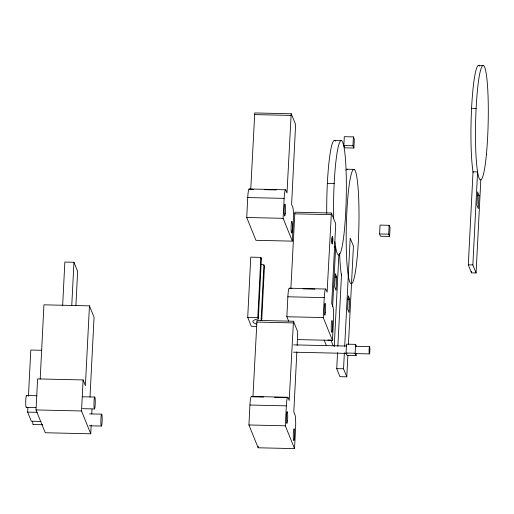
<?xml version="1.0" encoding="UTF-8"?>
<svg xmlns="http://www.w3.org/2000/svg" width="514" height="514" viewBox="0 0 514 514"><rect width="100%" height="100%" fill="white"/><g stroke="black" fill="none" stroke-linecap="round" stroke-linejoin="round"><path stroke-width="0.77" d="M40.857 421.435L31.335 421.223L27.647 412.099L27.884 407.326M28.45 396.185L30.789 350.04L41.897 350.291M91.19 425.039L90.747 433.79L45.251 432.756L36.025 409.941L37.599 378.914L83.095 379.942L85.401 385.648L89.442 305.856L43.947 304.828L40.188 379.03M62.631 305.907L64.848 262.05L73.952 262.262L77.64 271.386L75.905 305.669M71.767 305.316L73.952 262.262M90.747 433.79L81.52 410.975L83.095 379.942M90.008 397.059L94.056 317.267L89.442 305.856M91.755 413.899L91.993 409.125M292.344 241.137L283.118 218.321L284.133 198.378A11.443 1.259 -88.7 0 1 285.842 190.148L286.998 192.994L291.2 113.703L295.421 124.041L295.563 125.525L291.611 204.405L292.762 207.258A11.443 1.259 -88.7 0 1 293.353 221.187L292.344 241.137L255.946 240.314L246.72 217.499L247.735 197.549A11.443 1.259 -88.7 0 1 249.451 189.319L253.402 189.409M250.723 189.775L254.758 112.939L291.271 113.78M256.749 326.422L251.32 326.3L247.709 317.356L250.755 257.148L260.842 257.379L261.395 258.748L258.343 318.956A14.88 3.649 2.9 0 0 256.55 324.128M296.848 351.897L293.815 411.881L294.965 414.727A11.443 1.259 -88.7 0 1 295.556 428.663L294.548 448.613L258.15 447.784L248.93 424.975L249.939 405.026A11.443 1.259 -88.7 0 1 251.654 396.795M252.965 396.448L256.987 320.37L293.475 321.25L297.683 331.761L297.176 345.498M258.343 318.956L257.79 317.588L260.842 257.379M261.093 320.408L263.9 264.948A14.88 3.649 2.9 0 1 260.919 264.305M261.729 320.19L264.459 266.316L263.9 264.948M258.15 447.784L258.234 446.191M288.63 321.154L286.844 316.74L287.853 296.79A11.443 1.259 -88.7 0 1 289.568 288.56L291.946 288.611M290.885 288.213L294.875 212.179L331.389 213.014L335.539 223.282L335.681 224.766L331.729 303.645L332.886 306.492A11.443 1.259 -88.7 0 1 333.477 320.428L332.462 340.377L297.651 339.587M294.548 448.613L285.321 425.798L286.337 405.848A11.443 1.259 -88.7 0 1 288.046 397.618L274.598 397.316M293.475 321.25L289.202 400.47L288.046 397.618M332.462 340.377L323.242 317.562L324.25 297.612A11.443 1.259 -88.7 0 1 325.966 289.382L327.116 292.235L331.389 213.014M332.616 306.672L335.642 246.996L334.119 246.964M336.709 277.078L336.034 290.378L334.653 286.96L335.327 273.66L336.709 277.078L335.192 277.046M343.853 145.552L344.303 136.685L353.407 136.891L354.326 139.172L353.876 148.038L344.778 147.833L343.853 145.552L352.957 145.758L353.876 148.038M334.235 346.481L338.867 254.983M347.882 355.187L346.783 376.839L339.953 376.685L336.728 368.654L337.544 352.617M337.871 346.198L341.54 274.026M352.957 145.758L353.407 136.891M346.783 376.839L343.551 368.808L344.367 352.771M344.695 346.352L350.201 238.091L353.426 246.122L348.408 344.765M356.196 353.298L356.08 355.515L346.982 355.309L346.057 353.028L346.507 344.162L355.611 344.367L356.53 346.648M349.687 299.219L349.012 312.512L347.631 309.068L348.306 295.775L349.687 299.219L347.413 299.167M356.08 355.515L355.161 353.234L355.611 344.367M379.595 233.954L380.045 225.087L389.143 225.299L390.068 227.58L389.618 236.44L380.521 236.234L379.595 233.954L388.693 234.159L389.618 236.44M388.693 234.159L389.143 225.299M468.305 264.832L473.034 171.817L477.583 171.92L472.854 264.935L476.08 272.966L471.531 272.863L468.305 264.832L472.854 264.935M471.531 272.863L471.614 271.27M478.99 195.346L478.316 208.639L476.934 205.195L477.609 191.902L478.99 195.346L477.474 195.307M476.08 272.966L480.815 179.881M478.759 65.387L483.308 65.49M471.576 108.332L476.125 108.435M254.533 114.596L290.924 115.425M334.537 140.438L341.36 140.592M346.834 169.228L354.107 169.395A57.227 6.284 -88.7 0 1 357.224 257.019A57.227 6.284 -88.7 0 1 346.436 253.286A57.227 6.284 -88.7 0 1 354.107 169.395M327.36 183.382L334.184 183.537M249.11 188.966L285.508 189.788M264.479 189.66L276.352 189.929M247.735 197.549L284.133 198.378M294.651 213.837L331.048 214.659M246.72 217.499L283.118 218.321M289.228 288.2L325.625 289.029M303.022 288.862L314.889 289.131M287.853 296.79L324.25 297.612M286.844 316.74L323.242 317.562M247.709 317.356L257.79 317.588M256.737 322.072L293.128 322.895M327.893 340.017L330.926 340.088L333.271 345.89M293.635 344.868L346.41 346.063M355.174 346.263L369.592 346.59A3.662 0.405 -88.7 0 1 369.791 352.199A3.662 0.405 -88.7 0 1 369.097 351.961A3.662 0.405 -88.7 0 1 369.592 346.59M346.057 353.028L355.161 353.234M293.468 352.186L347.046 353.401M355.007 353.581L369.425 353.908M336.728 368.654L343.551 368.808M251.314 396.435L287.712 397.264M252.445 396.814L263.521 397.065M26.477 395.51L36.963 395.748M82.677 396.782L94.769 397.059A5.95 0.655 -88.7 0 1 95.09 406.169A5.95 0.655 -88.7 0 1 93.972 405.784A5.95 0.655 -88.7 0 1 94.769 397.059M249.939 405.026L286.337 405.848M26.208 407.403L35.89 407.621M82.407 408.675L94.499 408.951M36.025 409.941L81.52 410.975M27.647 412.099L37.169 412.312M89.597 413.892L101.682 414.168A5.95 0.655 -88.7 0 1 102.01 423.279A5.95 0.655 -88.7 0 1 100.885 422.894A5.95 0.655 -88.7 0 1 101.682 414.168M248.93 424.975L285.321 425.798M33.127 424.513L42.758 424.731M89.327 425.785L101.419 426.061M324.096 339.934L326.448 345.736M473.124 172.344A57.227 6.284 -88.7 0 1 471.846 103.558A57.227 6.284 -88.7 0 1 479.62 66.126M345.922 170.089A57.227 6.284 -88.7 0 1 347.721 169.536M341.444 275.562A57.227 6.284 -88.7 0 1 339.619 253.376M333.631 218.797A57.227 6.284 -88.7 0 1 341.11 140.592A57.227 6.284 -88.7 0 1 345.447 216.799A57.227 6.284 -88.7 0 1 334.935 241.708M326.731 213.406A57.227 6.284 -88.7 0 1 335.398 141.177M260.72 258.857A14.88 3.649 2.9 0 1 261.395 258.748M33.314 424.333A5.95 0.655 -88.7 0 1 32.639 421.217M26.49 406.959A5.95 0.655 -88.7 0 1 25.713 401.44A5.95 0.655 -88.7 0 1 26.741 395.96M325.42 312.653A5.95 0.655 -88.7 0 0 325.131 303.395A5.95 0.655 -88.7 0 0 324.308 311.947A5.95 0.655 -88.7 0 0 325.42 312.653M332.34 329.763A5.95 0.655 -88.7 0 0 332.05 320.505A5.95 0.655 -88.7 0 0 331.228 329.056A5.95 0.655 -88.7 0 0 332.34 329.763M332.629 242.357A3.662 0.405 -88.7 0 0 332.455 236.658A3.662 0.405 -88.7 0 0 331.948 241.921A3.662 0.405 -88.7 0 0 332.629 242.357M332.622 242.293A3.547 0.392 -88.7 0 0 332.449 236.774A3.547 0.392 -88.7 0 0 331.96 241.869A3.547 0.392 -88.7 0 0 332.622 242.293M486.385 154.643A57.227 6.284 -88.7 0 0 483.603 65.612A57.227 6.284 -88.7 0 0 475.681 147.826A57.227 6.284 -88.7 0 0 486.385 154.643M287.506 420.889A5.95 0.655 -88.7 0 0 287.217 411.63A5.95 0.655 -88.7 0 0 286.394 420.182A5.95 0.655 -88.7 0 0 287.506 420.889M294.426 437.999A5.95 0.655 -88.7 0 0 294.13 428.74A5.95 0.655 -88.7 0 0 293.308 437.292A5.95 0.655 -88.7 0 0 294.426 437.999M285.302 213.413A5.95 0.655 -88.7 0 0 285.013 204.154A5.95 0.655 -88.7 0 0 284.191 212.706A5.95 0.655 -88.7 0 0 285.302 213.413M292.215 230.529A5.95 0.655 -88.7 0 0 291.926 221.264A5.95 0.655 -88.7 0 0 291.104 229.816A5.95 0.655 -88.7 0 0 292.215 230.529"/></g></svg>
